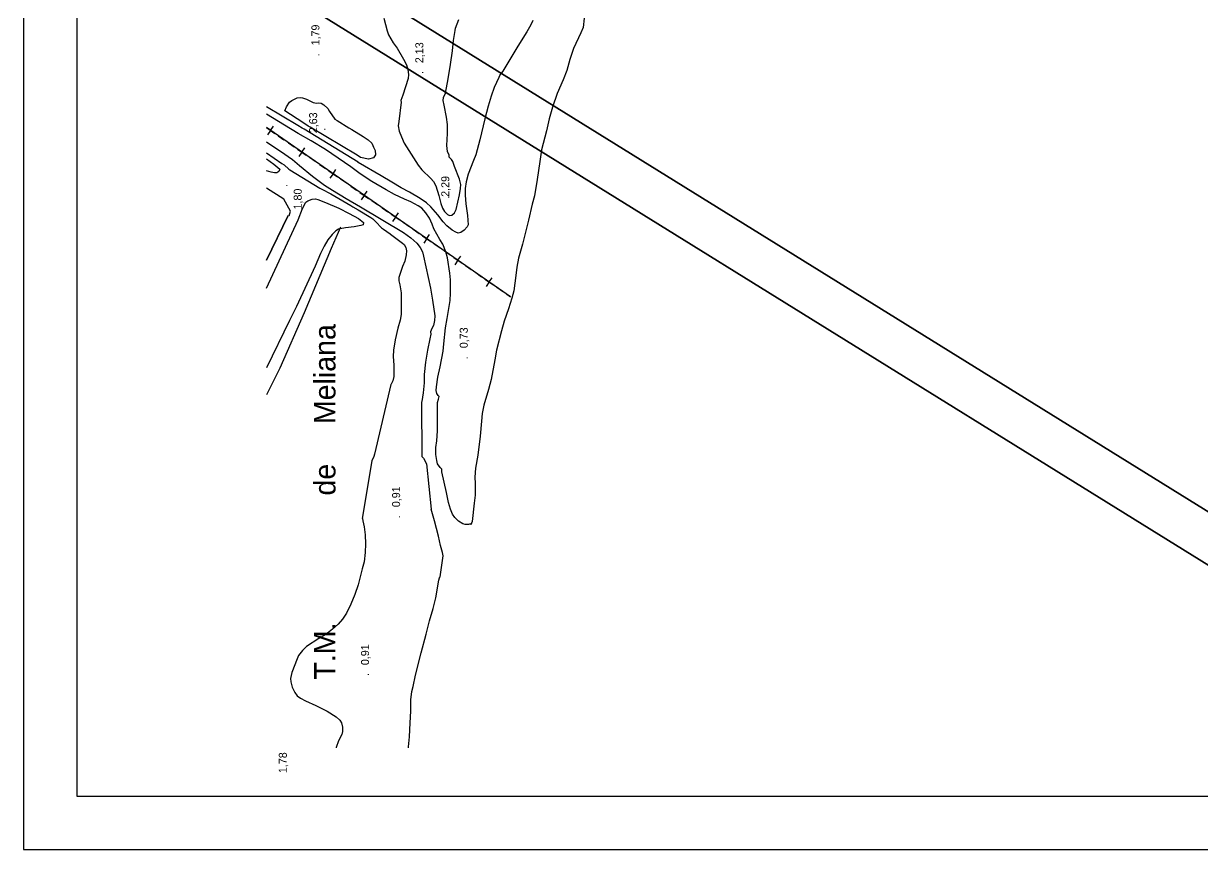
# Model space of a CAD drawing. Extents: x 730854 to 731444, y 4378581 to 4379608.
# Drawn here: x 730854.5 to 731075.4, y 4378581 to 4378735.7 of the extents above; entities that cross this region are included whole.
import ezdxf

# ---------------------------------------------------------------- set-up
doc = ezdxf.new("R2010")
doc.units = 0
doc.linetypes.add('DASHED', pattern=[0])
doc.layers.get('0').update_dxf_attribs({"linetype": 'CONTINUOUS'})
for name, color, linetype in [('1', 7, 'CONTINUOUS'), ('22', 7, 'CONTINUOUS'), ('24', 7, 'CONTINUOUS'), ('44', 7, 'CONTINUOUS'), ('48', 7, 'CONTINUOUS'), ('50', 7, 'CONTINUOUS'), ('56', 7, 'CONTINUOUS'), ('8', 7, 'CONTINUOUS'), ('PATTERN_CLASS', 7, 'CONTINUOUS')]:
    doc.layers.add(name, color=color, linetype=linetype)

msp = doc.modelspace()

# ---------------------------------------------------------------- linework, layer by layer
at = {"layer": '1', "color": 0, "linetype": 'CONTINUOUS'}
msp.add_line((730900, 4378691.35), (730904.07, 4378699.73), dxfattribs=at)
at = {"layer": '22', "color": 0, "linetype": 'CONTINUOUS'}
for points in [[(730932.89, 4378652.25), (730932.9, 4378652.23), (730932.58, 4378652.54), (730932.09, 4378653.25), (730931.93, 4378653.83), (730931.78, 4378655), (730931.78, 4378656.28), (730931.95, 4378657.51), (730932.08, 4378659.41), (730932.05, 4378661.06), (730932.05, 4378664.71), (730932.24, 4378665.35), (730932.42, 4378665.83), (730932.21, 4378666.04), (730931.96, 4378666.41), (730931.85, 4378666.94), (730931.9, 4378667.63), (730932.17, 4378669.44), (730932.59, 4378671.38), (730933.15, 4378674.31), (730933.26, 4378675.71), (730933.57, 4378678.69), (730933.89, 4378680.44), (730934.44, 4378683.81), (730934.51, 4378685.23), (730934.53, 4378687.67), (730934.38, 4378688.94), (730933.96, 4378691.79), (730933.62, 4378692.96), (730933.06, 4378694.35), (730932.51, 4378695.23), (730931.4, 4378697.23), (730931.11, 4378698.13), (730930.58, 4378699.23), (730929.9, 4378700.26), (730929.13, 4378701.11), (730928.48, 4378701.55), (730927.09, 4378702.31), (730925.88, 4378702.79), (730924.01, 4378703.66), (730922.48, 4378704.53), (730919.79, 4378706.14), (730917.56, 4378707.58), (730915.82, 4378708.84), (730911.08, 4378712.1), (730908.38, 4378713.73), (730905.96, 4378715.1), (730903.4, 4378716.65), (730900, 4378718.7)], [(730900, 4378713.55), (730900.48, 4378713.26), (730902.65, 4378711.82), (730904.89, 4378710.23), (730906.2, 4378709.13), (730908.67, 4378707.14), (730910.92, 4378705.42), (730912.37, 4378704.5), (730914.98, 4378702.91), (730917.62, 4378701.39), (730925.68, 4378696.56), (730927.06, 4378695.57), (730928.18, 4378694.58), (730928.86, 4378693.73), (730929.24, 4378692.96), (730929.44, 4378692.14), (730930.78, 4378686.11), (730931.17, 4378683.86), (730931.6, 4378680.94), (730931.54, 4378680.05), (730931.3, 4378679.17), (730931.02, 4378678.6), (730930.79, 4378677.96), (730930.81, 4378677.52), (730930.67, 4378676.62), (730930.22, 4378674.51), (730929.86, 4378672.26), (730929.6, 4378669.94), (730929.58, 4378668.42), (730929.42, 4378666.51), (730929.14, 4378664.89), (730929.07, 4378664.75), (730929.17, 4378654.62), (730929.43, 4378654.27), (730930.02, 4378653.23), (730930.89, 4378644.75)]]:
    msp.add_lwpolyline(points, dxfattribs=at)
at = {"layer": '24', "color": 0, "linetype": 'CONTINUOUS'}
for points in [[(730959.75, 4378738.44), (730959.37, 4378734.98), (730958.95, 4378733.98), (730957.6, 4378731.05), (730956.86, 4378728.96), (730956.29, 4378726.94), (730955.64, 4378725.19), (730954.48, 4378722.58), (730953.63, 4378720.06), (730953.02, 4378717.88), (730952.5, 4378715.61), (730951.6, 4378712.02), (730951.25, 4378709.86), (730950.77, 4378706.52), (730950.26, 4378703.42), (730949.85, 4378701.85), (730949.15, 4378698.88), (730948, 4378694.37), (730947.24, 4378691.73), (730946.92, 4378690.1), (730946.75, 4378688.48), (730946.37, 4378685.66), (730946.03, 4378684.29), (730945.41, 4378682.28), (730944.59, 4378679.96), (730944.09, 4378678.15), (730943.16, 4378674.53), (730942.84, 4378672.73)], [(730942.84, 4378672.73), (730942.11, 4378669.02), (730941.61, 4378667.15), (730940.75, 4378664.19), (730940.46, 4378662.67), (730940.35, 4378661.25), (730940.05, 4378658.42), (730939.61, 4378654.87), (730939.2, 4378652.42), (730939.06, 4378650.73), (730939.13, 4378649.53), (730939.13, 4378647.37), (730938.98, 4378645.88), (730938.57, 4378642.42), (730938.3, 4378641.78), (730938.28, 4378642.02), (730937.87, 4378641.86), (730937.28, 4378641.84), (730936.8, 4378642.02), (730936, 4378642.51), (730935.31, 4378643.15), (730934.92, 4378643.77), (730934.5, 4378644.76), (730934.15, 4378646), (730933.77, 4378647.84), (730932.89, 4378651.75), (730932.89, 4378652.25)], [(730932.44, 4378631.92), (730932.55, 4378632.04), (730933.14, 4378636), (730933.03, 4378636.59), (730932.62, 4378637.94), (730932.25, 4378639.65), (730931.54, 4378642.56), (730930.89, 4378644.76), (730930.89, 4378644.75)], [(730926.64, 4378600), (730926.64, 4378600.23), (730926.84, 4378602.06), (730926.93, 4378604.71), (730927.08, 4378606.92), (730927.11, 4378609), (730927.19, 4378610.11), (730927.29, 4378610.54), (730927.27, 4378610.56), (730927.53, 4378611.5), (730927.95, 4378613.64), (730929, 4378617.8), (730929.96, 4378621.34), (730930.58, 4378623.8), (730931.27, 4378626.16), (730931.75, 4378628.1), (730932.36, 4378631.46), (730932.43, 4378631.9), (730932.44, 4378631.92)]]:
    msp.add_lwpolyline(points, dxfattribs=at)
at = {"layer": '44', "color": 0, "linetype": 'CONTINUOUS'}
for points in [[(730922.01, 4378736.71), (730922.64, 4378734.33), (730922.87, 4378733.6), (730923.8, 4378732.12), (730924.55, 4378731.12), (730925.71, 4378729.05), (730926.25, 4378727.98), (730926.54, 4378727.11), (730926.65, 4378726.19), (730926.58, 4378725.39), (730925.56, 4378722.29), (730925.22, 4378721.32), (730925.24, 4378720.98), (730924.84, 4378717.36), (730924.72, 4378716.56), (730924.87, 4378715.52), (730925.66, 4378713.71), (730925.86, 4378713.31), (730928.44, 4378709.16)], [(730928.44, 4378709.16), (730929.14, 4378708.29), (730930.82, 4378706.67), (730931.32, 4378706.14), (730931.78, 4378705.28), (730932.35, 4378703.48), (730932.71, 4378702.01), (730933.02, 4378701.13), (730933.39, 4378700.51), (730933.95, 4378699.96), (730934.33, 4378699.75), (730934.78, 4378699.79), (730935.25, 4378700.23), (730935.58, 4378700.85), (730936.19, 4378703.64), (730936.41, 4378704.8), (730936.44, 4378705.56), (730936.22, 4378706.58), (730935.28, 4378708.94), (730934.95, 4378709.87), (730934.73, 4378710.25), (730934.25, 4378710.69), (730934.24, 4378711.02), (730933.98, 4378711.71), (730933.86, 4378712.88), (730933.95, 4378715.14), (730933.93, 4378716.8), (730933.79, 4378718.19), (730933.31, 4378720.42), (730933.17, 4378721.28), (730933.2, 4378721.86), (730933.55, 4378722.67), (730934.09, 4378725.37), (730934.54, 4378728.05), (730934.88, 4378730.58), (730935.07, 4378732.54), (730935.37, 4378734.4), (730935.47, 4378734.83), (730936.08, 4378736.44)], [(730949.97, 4378736.26), (730949.59, 4378735.44), (730948.82, 4378734.16), (730947.13, 4378731.44), (730944.33, 4378726.78), (730943.78, 4378726.08), (730943.75, 4378726.04), (730943.59, 4378725.63), (730942.72, 4378723.75), (730942.11, 4378722.11), (730941.55, 4378720.23), (730940.94, 4378717.86), (730940.01, 4378713.94), (730939.26, 4378711.11), (730938.8, 4378710.02), (730937.82, 4378707.48), (730937.43, 4378706.04), (730937.26, 4378704.79), (730937.26, 4378703.56), (730937.41, 4378701.91), (730937.72, 4378699.77)], [(730920.06, 4378710.58), (730919.15, 4378710.31), (730917.66, 4378710.62), (730917, 4378711.02), (730908.23, 4378716.28), (730907.85, 4378716.51), (730906.81, 4378717.14), (730903.47, 4378719.36), (730903.78, 4378720.1), (730904.35, 4378720.98), (730904.79, 4378721.3), (730905.75, 4378721.78), (730906.34, 4378721.85), (730906.78, 4378721.8), (730907.5, 4378721.53), (730908.77, 4378720.89), (730909.43, 4378720.77), (730909.86, 4378720.85), (730910.3, 4378720.76), (730910.78, 4378720.46), (730911.52, 4378719.79), (730911.84, 4378719.23), (730912.84, 4378717.8), (730913.26, 4378717.56), (730915.47, 4378716.19), (730916.04, 4378715.85), (730918.16, 4378714.55), (730918.54, 4378714.3), (730919.07, 4378713.94), (730919.78, 4378713.28), (730919.95, 4378712.86), (730920.11, 4378712.58), (730920.2, 4378712.28), (730920.42, 4378711.9), (730920.49, 4378711.11), (730920.06, 4378710.58)], [(730937.72, 4378699.77), (730937.83, 4378698.01), (730937.62, 4378697.62), (730937.08, 4378697.01), (730936.44, 4378696.57), (730935.94, 4378696.46), (730935.51, 4378696.6), (730934.83, 4378697), (730933.81, 4378697.79), (730933.14, 4378698.54), (730932.15, 4378699.86), (730930.86, 4378701.37), (730929.99, 4378702.12), (730928.82, 4378702.92), (730926.84, 4378704.14), (730925.25, 4378704.96), (730923.55, 4378705.98), (730921.52, 4378707.19), (730917.24, 4378709.69), (730917.2, 4378709.71), (730907.07, 4378715.89), (730906.7, 4378716.12), (730905.93, 4378716.58), (730900, 4378720.09)], [(730900, 4378711.46), (730902.93, 4378709.5), (730903.31, 4378709.25), (730904.24, 4378708.44), (730904.38, 4378708.3), (730910, 4378704.87), (730910.4, 4378704.67), (730912.07, 4378703.81), (730915.86, 4378701.62), (730916.24, 4378701.39), (730917.21, 4378700.81), (730919.58, 4378699.37), (730919.95, 4378699.14), (730920.55, 4378698.58), (730921.6, 4378697.46), (730921.95, 4378697.17), (730923.21, 4378696.29), (730923.24, 4378696.27), (730925.49, 4378694.59), (730925.82, 4378694.29), (730926.15, 4378693.73), (730926.25, 4378693.16), (730926.19, 4378692.41), (730925.93, 4378691.21), (730925.53, 4378690.19), (730924.86, 4378688.14), (730924.86, 4378687.52), (730925.05, 4378686.78), (730925.28, 4378685.29), (730925.3, 4378684.06), (730925.27, 4378681.19), (730925.08, 4378680.17), (730924.65, 4378678.67), (730924.13, 4378676.46), (730923.81, 4378674.54), (730923.78, 4378673.32), (730923.89, 4378671.69), (730923.9, 4378669.6), (730923.72, 4378668.79), (730923.38, 4378668.14), (730923.33, 4378668.06), (730920.29, 4378655.01), (730920.13, 4378654.6), (730919.78, 4378653.78), (730917.99, 4378643.01)], [(730900, 4378710.35), (730901.42, 4378709.37), (730902.5, 4378708.42), (730902.36, 4378708.01), (730901.99, 4378707.77), (730901.54, 4378707.71), (730900.88, 4378707.84), (730900, 4378708.09)], [(730900, 4378686.16), (730905.94, 4378698.96), (730906.77, 4378701.03), (730907.43, 4378702.25), (730907.8, 4378702.51), (730908.58, 4378702.83), (730909.21, 4378702.88), (730909.63, 4378702.76), (730911.08, 4378702.19), (730913.56, 4378701.12), (730915.55, 4378700.14), (730917.26, 4378699.16), (730918.18, 4378698.44), (730918.12, 4378698.01), (730917.7, 4378697.87), (730916.48, 4378697.64), (730914.81, 4378697.46), (730913.51, 4378697.17), (730913.04, 4378696.87), (730912.36, 4378696.19), (730911.54, 4378695.16), (730910.82, 4378693.98), (730910.18, 4378692.66), (730909.13, 4378690.27), (730905.65, 4378682.71), (730904.35, 4378680.08), (730900, 4378671.22)], [(730917.99, 4378643.01), (730918.04, 4378642.98), (730918.07, 4378642.55), (730918.32, 4378641.44), (730918.52, 4378639.91), (730918.59, 4378638.27), (730918.52, 4378636.59), (730918.31, 4378634.87), (730917.99, 4378633.53), (730917.21, 4378630.55), (730916.6, 4378628.73), (730915.86, 4378626.92), (730915.03, 4378625.28), (730914.28, 4378624.15), (730913.44, 4378623.19), (730912.39, 4378622.23), (730911.13, 4378621.28), (730909.82, 4378620.48), (730907.55, 4378618.98), (730906.79, 4378618.28), (730906.02, 4378617.33), (730905.75, 4378616.69), (730904.77, 4378614.14), (730904.53, 4378613.03), (730904.59, 4378612.39), (730904.86, 4378611.38), (730905.31, 4378610.37), (730905.77, 4378609.8), (730906.41, 4378609.32), (730907.36, 4378608.82), (730909.27, 4378607.94), (730911.39, 4378606.87), (730913.1, 4378605.86), (730913.8, 4378605.23), (730914.06, 4378604.73), (730914.27, 4378603.92), (730914.3, 4378603.07), (730914.12, 4378602.55), (730913.53, 4378601.32), (730913.11, 4378600.07), (730913.1, 4378600)]]:
    msp.add_lwpolyline(points, dxfattribs=at)
at = {"layer": '56', "color": 0, "linetype": 'CONTINUOUS'}
for p, q in [((730900, 4378716.24), (730901.6, 4378715.13)), ((730900.8, 4378715.68), (730900.23, 4378714.86)), ((730900.8, 4378715.68), (730901.34, 4378716.46)), ((730902.22, 4378714.7), (730903.3, 4378713.95)), ((730904.13, 4378713.38), (730905.21, 4378712.63)), ((730905.85, 4378712.18), (730907.45, 4378711.07)), ((730906.65, 4378711.63), (730906.08, 4378710.8)), ((730906.65, 4378711.63), (730907.19, 4378712.41)), ((730908.07, 4378710.65), (730909.15, 4378709.9)), ((730909.98, 4378709.32), (730911.07, 4378708.57)), ((730911.7, 4378708.13), (730913.31, 4378707.02)), ((730912.5, 4378707.57), (730913.04, 4378708.35)), ((730912.5, 4378707.57), (730911.93, 4378706.75)), ((730913.92, 4378706.59), (730915.01, 4378705.84)), ((730915.83, 4378705.27), (730916.92, 4378704.52)), ((730917.55, 4378704.07), (730919.16, 4378702.96)), ((730918.36, 4378703.52), (730918.89, 4378704.29)), ((730918.36, 4378703.52), (730917.78, 4378702.69)), ((730919.77, 4378702.54), (730920.86, 4378701.79)), ((730921.69, 4378701.21), (730922.77, 4378700.46)), ((730923.41, 4378700.02), (730925.01, 4378698.91)), ((730924.21, 4378699.46), (730923.64, 4378698.64)), ((730924.21, 4378699.46), (730924.75, 4378700.24)), ((730925.63, 4378698.48), (730926.71, 4378697.73)), ((730927.54, 4378697.16), (730928.62, 4378696.4)), ((730929.26, 4378695.96), (730930.86, 4378694.85)), ((730930.06, 4378695.41), (730929.49, 4378694.58)), ((730930.06, 4378695.41), (730930.6, 4378696.18)), ((730931.48, 4378694.43), (730932.56, 4378693.67)), ((730933.39, 4378693.1), (730934.47, 4378692.35)), ((730935.11, 4378691.91), (730936.71, 4378690.8)), ((730935.91, 4378691.35), (730935.34, 4378690.53)), ((730935.91, 4378691.35), (730936.45, 4378692.13)), ((730937.33, 4378690.37), (730938.41, 4378689.62)), ((730939.24, 4378689.04), (730940.32, 4378688.29)), ((730940.96, 4378687.85), (730942.56, 4378686.74)), ((730941.76, 4378687.3), (730941.19, 4378686.47)), ((730941.76, 4378687.3), (730942.3, 4378688.07)), ((730943.18, 4378686.31), (730944.26, 4378685.56)), ((730945.09, 4378684.99), (730945.74, 4378684.54))]:
    msp.add_line(p, q, dxfattribs=at)
at = {"layer": '8', "color": 0, "linetype": 'DASHED'}
for points in [[(730904.28, 4378699.66), (730904.55, 4378700.53), (730903.29, 4378702.82), (730900, 4378704.84)], [(730913.88, 4378697.57), (730912.17, 4378693.58), (730907.06, 4378681.5), (730902.51, 4378671.13), (730900, 4378666.18)]]:
    msp.add_lwpolyline(points, dxfattribs=at)
at = {"layer": 'PATTERN_CLASS', "color": 0, "linetype": 'CONTINUOUS'}
for p, q in [((730945.74, 4378684.54), (730900, 4378716.24)), ((730904.07, 4378699.73), (730900, 4378691.35))]:
    msp.add_line(p, q, dxfattribs=at)

# ---------------------------------------------------------------- texts
at = {"layer": '48', "color": 0, "linetype": 'CONTINUOUS'}
for s, p in [(' 1,79', (730909.95, 4378731.05)), (' 2,13', (730929.43, 4378727.73)), ('.', (730909.95, 4378729.55)), ('.', (730929.43, 4378726.23)), (' 2,63', (730909.52, 4378714.6)), ('.', (730911.08, 4378715.61)), (' 2,29', (730934.29, 4378702.69)), ('.', (730903.96, 4378705.07)), (' 1,80', (730906.63, 4378700.32)), ('.', (730934.29, 4378702.91)), (' 0,73', (730937.75, 4378674.33)), ('.', (730937.75, 4378672.83)), (' 0,91', (730925.07, 4378644.55)), ('.', (730925.07, 4378643.05)), (' 0,91', (730919.25, 4378614.96)), ('.', (730919.25, 4378613.46)), (' 1,78', (730903.84, 4378594.73))]:
    msp.add_text(s, height=1.5, rotation=90, dxfattribs=at).set_placement(p)
at = {"layer": '50', "color": 0, "linetype": 'CONTINUOUS'}
msp.add_text('T.M.                de     Meliana', height=4, rotation=90, dxfattribs=at).set_placement((730912.96, 4378612.81))

# ---------------------------------------------------------------- meshes
at = {"color": 0, "linetype": 'CONTINUOUS'}
mesh = msp.add_polyface(dxfattribs=at)
corners = [(730854.5, 4378581), (730854.5, 4378581), (730854.5, 4378771.96), (731162.5, 4378581), (730854.5, 4378946.49), (731444, 4378581), (730854.5, 4379607.5), (731444, 4379242.01), (731444, 4379607.5)]
mesh.append_faces([[corners[k] for k in face] for face in [(0, 1, 3, 2), (2, 3, 5, 4), (4, 5, 7, 6), (6, 7, 8, 8)]], dxfattribs={"vtx0": -1, "vtx2": -1, "color": 0})
mesh = msp.add_polyface(dxfattribs=at)
corners = [(730864.5, 4378591), (730864.5, 4378591), (730864.5, 4378775.76), (731162.5, 4378591), (730864.5, 4378944.09), (731434, 4378591), (730864.5, 4379411), (731434, 4379057.91), (731162.5, 4379411), (731434, 4379242.67), (731434, 4379411)]
mesh.append_faces([[corners[k] for k in face] for face in [(0, 1, 3, 2), (2, 3, 5, 4), (4, 5, 7, 6), (6, 7, 9, 8), (8, 9, 10, 10)]], dxfattribs={"vtx0": -1, "vtx2": -1, "color": 0})

doc.saveas('drawing.dxf')
